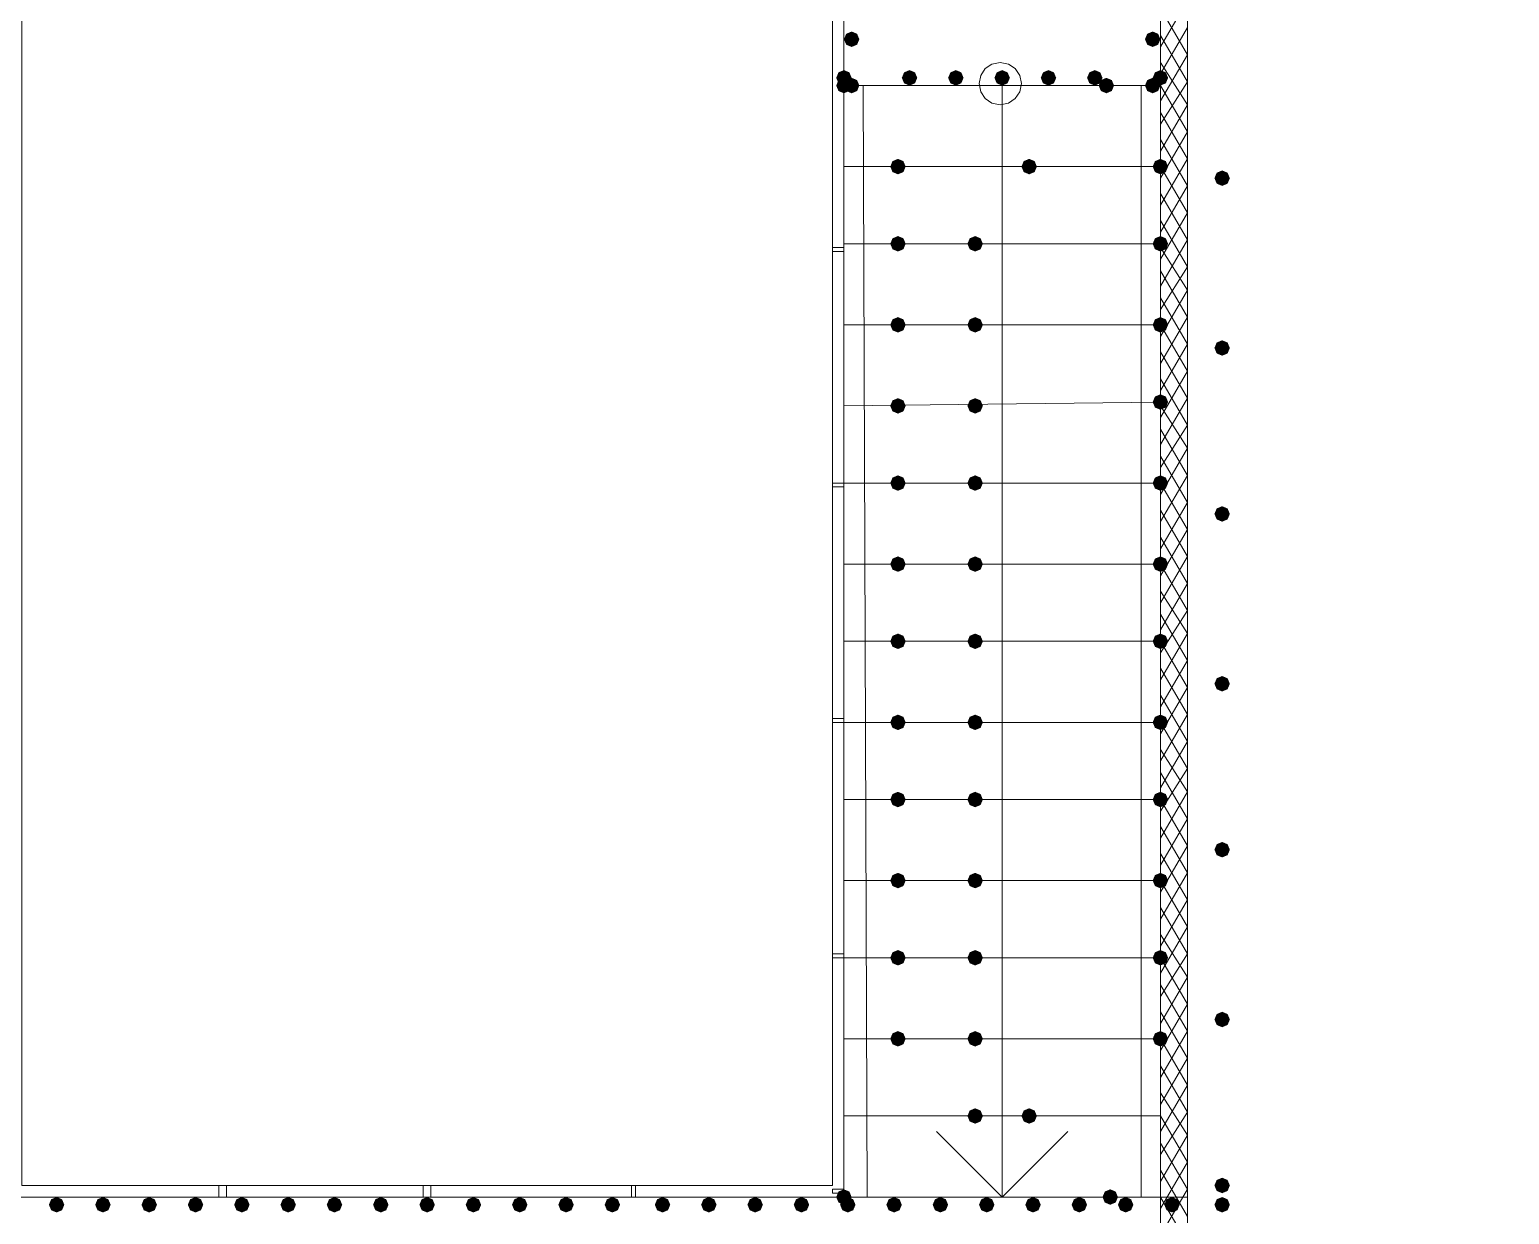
# Model space of a CAD drawing. Header units: millimetres. Extents: x 0 to 420, y 0 to 297.
# Drawn here: x 247.57 to 263.8, y 191.03 to 204.03 of the extents above; entities that cross this region are included whole.
import ezdxf

# ---------------------------------------------------------------- set-up
doc = ezdxf.new("R2010")
doc.units = ezdxf.units.MM

msp = doc.modelspace()

# ---------------------------------------------------------------- hatches: boundary and pattern name
for color, points in [(7, [(256.667, 203.919667), (256.642129, 203.859871), (256.582333, 203.835), (256.522538, 203.859871), (256.497667, 203.919667), (256.522537, 203.979462), (256.582333, 204.004333), (256.642129, 203.979463)]), (7, [(259.969, 203.919667), (259.944129, 203.859871), (259.884333, 203.835), (259.824538, 203.859871), (259.799667, 203.919667), (259.824537, 203.979462), (259.884333, 204.004333), (259.944129, 203.979463)]), (7, [(256.582333, 203.496333), (256.557462, 203.436537), (256.497667, 203.411667), (256.437871, 203.436537), (256.413, 203.496333), (256.437871, 203.556129), (256.497667, 203.581), (256.557462, 203.556129)]), (7, [(257.302, 203.496333), (257.277129, 203.436537), (257.217333, 203.411667), (257.157537, 203.436537), (257.132667, 203.496333), (257.157537, 203.556129), (257.217333, 203.581), (257.277129, 203.556129)]), (7, [(257.81, 203.496333), (257.785129, 203.436537), (257.725333, 203.411667), (257.665538, 203.436537), (257.640667, 203.496333), (257.665537, 203.556129), (257.725333, 203.581), (257.785129, 203.556129)]), (7, [(258.318, 203.496333), (258.293129, 203.436537), (258.233333, 203.411667), (258.173537, 203.436537), (258.148667, 203.496333), (258.173537, 203.556129), (258.233333, 203.581), (258.293129, 203.556129)]), (7, [(258.826, 203.496333), (258.801129, 203.436537), (258.741333, 203.411667), (258.681537, 203.436537), (258.656667, 203.496333), (258.681537, 203.556129), (258.741333, 203.581), (258.801129, 203.556129)]), (7, [(259.334, 203.496333), (259.309129, 203.436537), (259.249333, 203.411667), (259.189538, 203.436537), (259.164667, 203.496333), (259.189537, 203.556129), (259.249333, 203.581), (259.309129, 203.556129)]), (7, [(260.053667, 203.496333), (260.028796, 203.436537), (259.969, 203.411667), (259.909204, 203.436537), (259.884333, 203.496333), (259.909204, 203.556129), (259.969, 203.581), (260.028796, 203.556129)]), (254, [(256.582333, 203.411667), (256.557462, 203.351871), (256.497667, 203.327), (256.437871, 203.351871), (256.413, 203.411667), (256.437871, 203.471462), (256.497667, 203.496333), (256.557462, 203.471463)]), (254, [(256.582333, 203.411667), (256.557462, 203.351871), (256.497667, 203.327), (256.437871, 203.351871), (256.413, 203.411667), (256.437871, 203.471462), (256.497667, 203.496333), (256.557462, 203.471463)]), (7, [(256.667, 203.411667), (256.642129, 203.351871), (256.582333, 203.327), (256.522538, 203.351871), (256.497667, 203.411667), (256.522537, 203.471462), (256.582333, 203.496333), (256.642129, 203.471463)]), (254, [(259.461, 203.411667), (259.436129, 203.351871), (259.376333, 203.327), (259.316537, 203.351871), (259.291667, 203.411667), (259.316537, 203.471462), (259.376333, 203.496333), (259.436129, 203.471463)]), (7, [(259.969, 203.411667), (259.944129, 203.351871), (259.884333, 203.327), (259.824538, 203.351871), (259.799667, 203.411667), (259.824537, 203.471462), (259.884333, 203.496333), (259.944129, 203.471463)]), (254, [(257.175, 202.522667), (257.150129, 202.462871), (257.090333, 202.438), (257.030538, 202.462871), (257.005667, 202.522667), (257.030537, 202.582462), (257.090333, 202.607333), (257.150129, 202.582463)]), (254, [(258.614333, 202.522667), (258.589462, 202.462871), (258.529667, 202.438), (258.469871, 202.462871), (258.445, 202.522667), (258.469871, 202.582462), (258.529667, 202.607333), (258.589462, 202.582463)]), (254, [(260.053667, 202.522667), (260.028796, 202.462871), (259.969, 202.438), (259.909204, 202.462871), (259.884333, 202.522667), (259.909204, 202.582462), (259.969, 202.607333), (260.028796, 202.582463)]), (254, [(260.053667, 202.522667), (260.028796, 202.462871), (259.969, 202.438), (259.909204, 202.462871), (259.884333, 202.522667), (259.909204, 202.582462), (259.969, 202.607333), (260.028796, 202.582463)]), (7, [(260.731, 202.395667), (260.706129, 202.335871), (260.646333, 202.311), (260.586538, 202.335871), (260.561667, 202.395667), (260.586537, 202.455462), (260.646333, 202.480333), (260.706129, 202.455463)]), (254, [(257.175, 201.676), (257.150129, 201.616204), (257.090333, 201.591333), (257.030538, 201.616204), (257.005667, 201.676), (257.030537, 201.735796), (257.090333, 201.760667), (257.150129, 201.735796)]), (254, [(258.021667, 201.676), (257.996796, 201.616204), (257.937, 201.591333), (257.877204, 201.616204), (257.852333, 201.676), (257.877204, 201.735796), (257.937, 201.760667), (257.996796, 201.735796)]), (254, [(260.053667, 201.676), (260.028796, 201.616204), (259.969, 201.591333), (259.909204, 201.616204), (259.884333, 201.676), (259.909204, 201.735796), (259.969, 201.760667), (260.028796, 201.735796)]), (254, [(257.175, 200.787), (257.150129, 200.727204), (257.090333, 200.702333), (257.030538, 200.727204), (257.005667, 200.787), (257.030537, 200.846796), (257.090333, 200.871667), (257.150129, 200.846796)]), (254, [(258.021667, 200.787), (257.996796, 200.727204), (257.937, 200.702333), (257.877204, 200.727204), (257.852333, 200.787), (257.877204, 200.846796), (257.937, 200.871667), (257.996796, 200.846796)]), (254, [(260.053667, 200.787), (260.028796, 200.727204), (259.969, 200.702333), (259.909204, 200.727204), (259.884333, 200.787), (259.909204, 200.846796), (259.969, 200.871667), (260.028796, 200.846796)]), (7, [(260.731, 200.533), (260.706129, 200.473204), (260.646333, 200.448333), (260.586538, 200.473204), (260.561667, 200.533), (260.586537, 200.592796), (260.646333, 200.617667), (260.706129, 200.592796)]), (254, [(257.175, 199.898), (257.150129, 199.838204), (257.090333, 199.813333), (257.030538, 199.838204), (257.005667, 199.898), (257.030537, 199.957796), (257.090333, 199.982667), (257.150129, 199.957796)]), (254, [(258.021667, 199.898), (257.996796, 199.838204), (257.937, 199.813333), (257.877204, 199.838204), (257.852333, 199.898), (257.877204, 199.957796), (257.937, 199.982667), (257.996796, 199.957796)]), (254, [(260.053667, 199.940333), (260.028796, 199.880537), (259.969, 199.855667), (259.909204, 199.880537), (259.884333, 199.940333), (259.909204, 200.000129), (259.969, 200.025), (260.028796, 200.000129)]), (254, [(260.053667, 199.940333), (260.028796, 199.880537), (259.969, 199.855667), (259.909204, 199.880537), (259.884333, 199.940333), (259.909204, 200.000129), (259.969, 200.025), (260.028796, 200.000129)]), (254, [(257.175, 199.051333), (257.150129, 198.991537), (257.090333, 198.966667), (257.030538, 198.991537), (257.005667, 199.051333), (257.030537, 199.111129), (257.090333, 199.136), (257.150129, 199.111129)]), (254, [(258.021667, 199.051333), (257.996796, 198.991537), (257.937, 198.966667), (257.877204, 198.991537), (257.852333, 199.051333), (257.877204, 199.111129), (257.937, 199.136), (257.996796, 199.111129)]), (254, [(260.053667, 199.051333), (260.028796, 198.991537), (259.969, 198.966667), (259.909204, 198.991537), (259.884333, 199.051333), (259.909204, 199.111129), (259.969, 199.136), (260.028796, 199.111129)]), (7, [(260.731, 198.712667), (260.706129, 198.652871), (260.646333, 198.628), (260.586538, 198.652871), (260.561667, 198.712667), (260.586537, 198.772462), (260.646333, 198.797333), (260.706129, 198.772463)]), (254, [(257.175, 198.162333), (257.150129, 198.102537), (257.090333, 198.077667), (257.030538, 198.102537), (257.005667, 198.162333), (257.030537, 198.222129), (257.090333, 198.247), (257.150129, 198.222129)]), (254, [(258.021667, 198.162333), (257.996796, 198.102537), (257.937, 198.077667), (257.877204, 198.102537), (257.852333, 198.162333), (257.877204, 198.222129), (257.937, 198.247), (257.996796, 198.222129)]), (254, [(260.053667, 198.162333), (260.028796, 198.102537), (259.969, 198.077667), (259.909204, 198.102537), (259.884333, 198.162333), (259.909204, 198.222129), (259.969, 198.247), (260.028796, 198.222129)]), (254, [(260.053667, 198.162333), (260.028796, 198.102537), (259.969, 198.077667), (259.909204, 198.102537), (259.884333, 198.162333), (259.909204, 198.222129), (259.969, 198.247), (260.028796, 198.222129)]), (254, [(257.175, 197.315667), (257.150129, 197.255871), (257.090333, 197.231), (257.030538, 197.255871), (257.005667, 197.315667), (257.030537, 197.375462), (257.090333, 197.400333), (257.150129, 197.375463)]), (254, [(258.021667, 197.315667), (257.996796, 197.255871), (257.937, 197.231), (257.877204, 197.255871), (257.852333, 197.315667), (257.877204, 197.375462), (257.937, 197.400333), (257.996796, 197.375463)]), (254, [(260.053667, 197.315667), (260.028796, 197.255871), (259.969, 197.231), (259.909204, 197.255871), (259.884333, 197.315667), (259.909204, 197.375462), (259.969, 197.400333), (260.028796, 197.375463)]), (7, [(260.731, 196.85), (260.706129, 196.790204), (260.646333, 196.765333), (260.586538, 196.790204), (260.561667, 196.85), (260.586537, 196.909796), (260.646333, 196.934667), (260.706129, 196.909796)]), (254, [(257.175, 196.426667), (257.150129, 196.366871), (257.090333, 196.342), (257.030538, 196.366871), (257.005667, 196.426667), (257.030537, 196.486462), (257.090333, 196.511333), (257.150129, 196.486463)]), (254, [(258.021667, 196.426667), (257.996796, 196.366871), (257.937, 196.342), (257.877204, 196.366871), (257.852333, 196.426667), (257.877204, 196.486462), (257.937, 196.511333), (257.996796, 196.486463)]), (254, [(260.053667, 196.426667), (260.028796, 196.366871), (259.969, 196.342), (259.909204, 196.366871), (259.884333, 196.426667), (259.909204, 196.486462), (259.969, 196.511333), (260.028796, 196.486463)]), (254, [(257.175, 195.58), (257.150129, 195.520204), (257.090333, 195.495333), (257.030538, 195.520204), (257.005667, 195.58), (257.030537, 195.639796), (257.090333, 195.664667), (257.150129, 195.639796)]), (254, [(258.021667, 195.58), (257.996796, 195.520204), (257.937, 195.495333), (257.877204, 195.520204), (257.852333, 195.58), (257.877204, 195.639796), (257.937, 195.664667), (257.996796, 195.639796)]), (254, [(260.053667, 195.58), (260.028796, 195.520204), (259.969, 195.495333), (259.909204, 195.520204), (259.884333, 195.58), (259.909204, 195.639796), (259.969, 195.664667), (260.028796, 195.639796)]), (7, [(260.731, 195.029667), (260.706129, 194.969871), (260.646333, 194.945), (260.586538, 194.969871), (260.561667, 195.029667), (260.586537, 195.089462), (260.646333, 195.114333), (260.706129, 195.089463)]), (254, [(257.175, 194.691), (257.150129, 194.631204), (257.090333, 194.606333), (257.030538, 194.631204), (257.005667, 194.691), (257.030537, 194.750796), (257.090333, 194.775667), (257.150129, 194.750796)]), (254, [(258.021667, 194.691), (257.996796, 194.631204), (257.937, 194.606333), (257.877204, 194.631204), (257.852333, 194.691), (257.877204, 194.750796), (257.937, 194.775667), (257.996796, 194.750796)]), (254, [(260.053667, 194.691), (260.028796, 194.631204), (259.969, 194.606333), (259.909204, 194.631204), (259.884333, 194.691), (259.909204, 194.750796), (259.969, 194.775667), (260.028796, 194.750796)]), (254, [(257.175, 193.844333), (257.150129, 193.784538), (257.090333, 193.759667), (257.030538, 193.784538), (257.005667, 193.844333), (257.030537, 193.904129), (257.090333, 193.929), (257.150129, 193.904129)]), (254, [(258.021667, 193.844333), (257.996796, 193.784538), (257.937, 193.759667), (257.877204, 193.784538), (257.852333, 193.844333), (257.877204, 193.904129), (257.937, 193.929), (257.996796, 193.904129)]), (254, [(260.053667, 193.844333), (260.028796, 193.784538), (259.969, 193.759667), (259.909204, 193.784538), (259.884333, 193.844333), (259.909204, 193.904129), (259.969, 193.929), (260.028796, 193.904129)]), (254, [(260.053667, 193.844333), (260.028796, 193.784538), (259.969, 193.759667), (259.909204, 193.784538), (259.884333, 193.844333), (259.909204, 193.904129), (259.969, 193.929), (260.028796, 193.904129)]), (7, [(260.731, 193.167), (260.706129, 193.107204), (260.646333, 193.082333), (260.586538, 193.107204), (260.561667, 193.167), (260.586537, 193.226796), (260.646333, 193.251667), (260.706129, 193.226796)]), (254, [(257.175, 192.955333), (257.150129, 192.895537), (257.090333, 192.870667), (257.030538, 192.895537), (257.005667, 192.955333), (257.030537, 193.015129), (257.090333, 193.04), (257.150129, 193.015129)]), (254, [(258.021667, 192.955333), (257.996796, 192.895537), (257.937, 192.870667), (257.877204, 192.895537), (257.852333, 192.955333), (257.877204, 193.015129), (257.937, 193.04), (257.996796, 193.015129)]), (254, [(260.053667, 192.955333), (260.028796, 192.895537), (259.969, 192.870667), (259.909204, 192.895537), (259.884333, 192.955333), (259.909204, 193.015129), (259.969, 193.04), (260.028796, 193.015129)]), (254, [(258.021667, 192.108667), (257.996796, 192.048871), (257.937, 192.024), (257.877204, 192.048871), (257.852333, 192.108667), (257.877204, 192.168462), (257.937, 192.193333), (257.996796, 192.168463)]), (254, [(258.614333, 192.108667), (258.589462, 192.048871), (258.529667, 192.024), (258.469871, 192.048871), (258.445, 192.108667), (258.469871, 192.168462), (258.529667, 192.193333), (258.589462, 192.168463)]), (7, [(260.731, 191.346667), (260.706129, 191.286871), (260.646333, 191.262), (260.586538, 191.286871), (260.561667, 191.346667), (260.586537, 191.406462), (260.646333, 191.431333), (260.706129, 191.406463)]), (7, [(247.946333, 191.135), (247.921462, 191.075204), (247.861667, 191.050333), (247.801871, 191.075204), (247.777, 191.135), (247.801871, 191.194796), (247.861667, 191.219667), (247.921462, 191.194796)]), (7, [(248.454333, 191.135), (248.429463, 191.075204), (248.369667, 191.050333), (248.309871, 191.075204), (248.285, 191.135), (248.309871, 191.194796), (248.369667, 191.219667), (248.429462, 191.194796)]), (7, [(248.962333, 191.135), (248.937462, 191.075204), (248.877667, 191.050333), (248.817871, 191.075204), (248.793, 191.135), (248.817871, 191.194796), (248.877667, 191.219667), (248.937462, 191.194796)]), (7, [(249.470333, 191.135), (249.445462, 191.075204), (249.385667, 191.050333), (249.325871, 191.075204), (249.301, 191.135), (249.325871, 191.194796), (249.385667, 191.219667), (249.445462, 191.194796)]), (7, [(249.978333, 191.135), (249.953463, 191.075204), (249.893667, 191.050333), (249.833871, 191.075204), (249.809, 191.135), (249.833871, 191.194796), (249.893667, 191.219667), (249.953462, 191.194796)]), (7, [(250.486333, 191.135), (250.461462, 191.075204), (250.401667, 191.050333), (250.341871, 191.075204), (250.317, 191.135), (250.341871, 191.194796), (250.401667, 191.219667), (250.461462, 191.194796)]), (7, [(250.994333, 191.135), (250.969462, 191.075204), (250.909667, 191.050333), (250.849871, 191.075204), (250.825, 191.135), (250.849871, 191.194796), (250.909667, 191.219667), (250.969462, 191.194796)]), (7, [(251.502333, 191.135), (251.477463, 191.075204), (251.417667, 191.050333), (251.357871, 191.075204), (251.333, 191.135), (251.357871, 191.194796), (251.417667, 191.219667), (251.477462, 191.194796)]), (7, [(252.010333, 191.135), (251.985462, 191.075204), (251.925667, 191.050333), (251.865871, 191.075204), (251.841, 191.135), (251.865871, 191.194796), (251.925667, 191.219667), (251.985462, 191.194796)]), (7, [(252.518333, 191.135), (252.493462, 191.075204), (252.433667, 191.050333), (252.373871, 191.075204), (252.349, 191.135), (252.373871, 191.194796), (252.433667, 191.219667), (252.493462, 191.194796)]), (7, [(253.026333, 191.135), (253.001462, 191.075204), (252.941667, 191.050333), (252.881871, 191.075204), (252.857, 191.135), (252.881871, 191.194796), (252.941667, 191.219667), (253.001462, 191.194796)]), (7, [(253.534333, 191.135), (253.509462, 191.075204), (253.449667, 191.050333), (253.389871, 191.075204), (253.365, 191.135), (253.389871, 191.194796), (253.449667, 191.219667), (253.509462, 191.194796)]), (7, [(254.042333, 191.135), (254.017462, 191.075204), (253.957667, 191.050333), (253.897871, 191.075204), (253.873, 191.135), (253.897871, 191.194796), (253.957667, 191.219667), (254.017462, 191.194796)]), (7, [(254.592667, 191.135), (254.567796, 191.075204), (254.508, 191.050333), (254.448204, 191.075204), (254.423333, 191.135), (254.448204, 191.194796), (254.508, 191.219667), (254.567796, 191.194796)]), (7, [(255.100667, 191.135), (255.075796, 191.075204), (255.016, 191.050333), (254.956204, 191.075204), (254.931333, 191.135), (254.956204, 191.194796), (255.016, 191.219667), (255.075796, 191.194796)]), (7, [(255.608667, 191.135), (255.583796, 191.075204), (255.524, 191.050333), (255.464204, 191.075204), (255.439333, 191.135), (255.464204, 191.194796), (255.524, 191.219667), (255.583796, 191.194796)]), (7, [(256.116667, 191.135), (256.091796, 191.075204), (256.032, 191.050333), (255.972204, 191.075204), (255.947333, 191.135), (255.972204, 191.194796), (256.032, 191.219667), (256.091796, 191.194796)]), (254, [(256.582333, 191.219667), (256.557462, 191.159871), (256.497667, 191.135), (256.437871, 191.159871), (256.413, 191.219667), (256.437871, 191.279462), (256.497667, 191.304333), (256.557462, 191.279463)]), (254, [(256.582333, 191.219667), (256.557462, 191.159871), (256.497667, 191.135), (256.437871, 191.159871), (256.413, 191.219667), (256.437871, 191.279462), (256.497667, 191.304333), (256.557462, 191.279463)]), (7, [(256.624667, 191.135), (256.599796, 191.075204), (256.54, 191.050333), (256.480204, 191.075204), (256.455333, 191.135), (256.480204, 191.194796), (256.54, 191.219667), (256.599796, 191.194796)]), (7, [(257.132667, 191.135), (257.107796, 191.075204), (257.048, 191.050333), (256.988204, 191.075204), (256.963333, 191.135), (256.988204, 191.194796), (257.048, 191.219667), (257.107796, 191.194796)]), (7, [(257.640667, 191.135), (257.615796, 191.075204), (257.556, 191.050333), (257.496204, 191.075204), (257.471333, 191.135), (257.496204, 191.194796), (257.556, 191.219667), (257.615796, 191.194796)]), (7, [(258.148667, 191.135), (258.123796, 191.075204), (258.064, 191.050333), (258.004204, 191.075204), (257.979333, 191.135), (258.004204, 191.194796), (258.064, 191.219667), (258.123796, 191.194796)]), (7, [(258.656667, 191.135), (258.631796, 191.075204), (258.572, 191.050333), (258.512204, 191.075204), (258.487333, 191.135), (258.512204, 191.194796), (258.572, 191.219667), (258.631796, 191.194796)]), (7, [(259.164667, 191.135), (259.139796, 191.075204), (259.08, 191.050333), (259.020204, 191.075204), (258.995333, 191.135), (259.020204, 191.194796), (259.08, 191.219667), (259.139796, 191.194796)]), (254, [(259.503333, 191.219667), (259.478462, 191.159871), (259.418667, 191.135), (259.358871, 191.159871), (259.334, 191.219667), (259.358871, 191.279462), (259.418667, 191.304333), (259.478462, 191.279463)]), (7, [(259.672667, 191.135), (259.647796, 191.075204), (259.588, 191.050333), (259.528204, 191.075204), (259.503333, 191.135), (259.528204, 191.194796), (259.588, 191.219667), (259.647796, 191.194796)]), (7, [(260.180667, 191.135), (260.155796, 191.075204), (260.096, 191.050333), (260.036204, 191.075204), (260.011333, 191.135), (260.036204, 191.194796), (260.096, 191.219667), (260.155796, 191.194796)]), (7, [(260.731, 191.135), (260.706129, 191.075204), (260.646333, 191.050333), (260.586538, 191.075204), (260.561667, 191.135), (260.586537, 191.194796), (260.646333, 191.219667), (260.706129, 191.194796)])]:
    msp.add_hatch(color=color).paths.add_polyline_path(points, flags=0)

# ---------------------------------------------------------------- linework, layer by layer
at = {"color": 7, "lineweight": 0}
for points in [[(394.335, 222.25), (260.265333, 222.25), (260.265333, 191.219667), (243.586, 191.219667), (243.586, 222.25), (109.516333, 222.25), (109.516333, 105.579333), (243.586, 105.579333), (243.586, 136.609667), (260.265333, 136.609667), (260.265333, 105.579333), (394.335, 105.579333)], [(243.586, 221.869), (243.586, 191.219667), (260.265333, 191.219667), (260.265333, 221.869), (393.954, 221.869), (393.954, 105.918), (260.265333, 105.918), (260.265333, 136.609667), (243.586, 136.609667), (243.586, 105.918), (109.897333, 105.918), (109.897333, 221.869)], [(247.353667, 206.840667), (247.353667, 214.672333), (247.480667, 214.672333), (247.480667, 206.840667), (247.480667, 214.672333), (247.353667, 214.672333), (247.353667, 206.840667), (247.353667, 204.216), (247.353667, 191.219667), (256.497667, 191.219667), (256.497667, 204.216), (256.497667, 206.840667), (256.497667, 214.672333), (256.370667, 214.672333), (256.370667, 206.840667), (256.370667, 204.216), (256.370667, 191.346667), (247.480667, 191.346667), (247.480667, 204.216), (247.480667, 206.840667), (247.480667, 214.672333), (247.353667, 214.672333)], [(259.969, 203.411667), (256.497667, 203.411667), (256.497667, 205.994), (259.969, 205.994)], [(256.709333, 203.411667), (256.751667, 191.219667), (256.497667, 191.219667), (256.497667, 203.411667)], [(259.969, 202.522667), (256.497667, 202.522667), (256.497667, 203.411667), (259.969, 203.411667)], [(259.969, 203.411667), (259.969, 191.219667), (259.757333, 191.219667), (259.757333, 203.411667)], [(259.969, 201.676), (256.497667, 201.676), (256.497667, 202.522667), (259.969, 202.522667)], [(256.497667, 201.633667), (256.370667, 201.633667), (256.370667, 201.591333), (256.497667, 201.591333)], [(259.969, 200.787), (256.497667, 200.787), (256.497667, 201.676), (259.969, 201.676)], [(259.969, 199.940333), (256.497667, 199.898), (256.497667, 200.787), (259.969, 200.787)], [(259.969, 199.051333), (256.497667, 199.051333), (256.497667, 199.898), (259.969, 199.940333)], [(256.497667, 199.051333), (256.370667, 199.051333), (256.370667, 199.009), (256.497667, 199.009)], [(259.969, 198.162333), (256.497667, 198.162333), (256.497667, 199.051333), (259.969, 199.051333)], [(259.969, 197.315667), (256.497667, 197.315667), (256.497667, 198.162333), (259.969, 198.162333)], [(259.969, 196.426667), (256.497667, 196.426667), (256.497667, 197.315667), (259.969, 197.315667)], [(256.497667, 196.469), (256.370667, 196.469), (256.370667, 196.426667), (256.497667, 196.426667)], [(259.969, 195.58), (256.497667, 195.58), (256.497667, 196.426667), (259.969, 196.426667)], [(259.969, 194.691), (256.497667, 194.691), (256.497667, 195.58), (259.969, 195.58)], [(259.969, 193.844333), (256.497667, 193.844333), (256.497667, 194.691), (259.969, 194.691)], [(256.497667, 193.886667), (256.370667, 193.886667), (256.370667, 193.844333), (256.497667, 193.844333)], [(259.969, 192.955333), (256.497667, 192.955333), (256.497667, 193.844333), (259.969, 193.844333)], [(256.497667, 192.108667), (256.497667, 191.219667), (259.969, 191.219667), (259.969, 192.108667), (256.497667, 192.108667), (256.497667, 192.955333), (259.969, 192.955333), (259.969, 192.108667)], [(249.724333, 191.219667), (249.724333, 191.346667), (249.639667, 191.346667), (249.639667, 191.219667)], [(251.968, 191.219667), (251.968, 191.346667), (251.883333, 191.346667), (251.883333, 191.219667)], [(254.211667, 191.219667), (254.211667, 191.346667), (254.169333, 191.346667), (254.169333, 191.219667)], [(256.370667, 191.262), (256.413, 191.262), (256.455333, 191.262), (256.497667, 191.262), (256.497667, 191.304333), (256.455333, 191.304333), (256.413, 191.304333), (256.370667, 191.304333)]]:
    msp.add_lwpolyline(points, close=True, dxfattribs=at)
for points in [[(259.969, 222.25), (259.969, 187.748333)], [(260.265333, 187.748333), (260.265333, 222.25)], [(256.370667, 204.216), (256.370667, 191.346667)], [(256.370667, 204.216), (256.370667, 191.346667)], [(256.370667, 204.216), (256.370667, 191.346667)], [(256.370667, 204.216), (256.370667, 191.346667)], [(256.497667, 191.219667), (256.497667, 204.216)], [(256.497667, 191.219667), (256.497667, 204.216)], [(256.497667, 191.219667), (256.497667, 204.216)], [(256.497667, 191.219667), (256.497667, 204.216)], [(259.969, 203.835), (260.265333, 204.343)], [(260.265333, 203.750333), (259.969, 204.258333)], [(259.969, 203.538667), (260.265333, 204.046667)], [(260.265333, 203.454), (259.969, 203.962)], [(259.969, 203.242333), (260.265333, 203.750333)], [(258.445, 203.432876), (258.426681, 203.523512), (258.376775, 203.597515), (258.302762, 203.647397), (258.212124, 203.665667), (258.121488, 203.647342), (258.047485, 203.597425), (257.997603, 203.523411), (257.979333, 203.432791)], [(260.265333, 203.2), (259.969, 203.665667)], [(259.969, 203.411667), (256.497667, 203.411667)], [(258.233333, 203.411667), (258.233333, 202.522667), (258.233333, 192.108667), (258.233333, 191.219667), (257.513667, 191.939333)], [(257.979333, 203.432791), (257.997652, 203.342155), (258.047559, 203.268151), (258.121571, 203.21827), (258.212209, 203.2), (258.302845, 203.218325), (258.376849, 203.268241), (258.42673, 203.342256), (258.445, 203.432876)], [(259.969, 202.988333), (260.265333, 203.454)], [(260.265333, 202.903667), (259.969, 203.411667)], [(259.969, 202.692), (260.265333, 203.2)], [(260.265333, 202.607333), (259.969, 203.115333)], [(259.969, 202.395667), (260.265333, 202.903667)], [(260.265333, 202.311), (259.969, 202.819)], [(259.969, 202.099333), (260.265333, 202.607333)], [(260.265333, 202.014667), (259.969, 202.522667)], [(259.969, 201.676), (259.969, 202.522667)], [(259.969, 201.803), (260.265333, 202.311)], [(260.265333, 201.718333), (259.969, 202.226333)], [(259.969, 201.506667), (260.265333, 202.014667)], [(260.265333, 201.422), (259.969, 201.93)], [(259.969, 201.210333), (260.265333, 201.718333)], [(259.969, 200.787), (259.969, 201.676)], [(260.265333, 201.168), (259.969, 201.633667)], [(259.969, 200.956333), (260.265333, 201.422)], [(260.265333, 200.871667), (259.969, 201.379667)], [(259.969, 200.66), (260.265333, 201.168)], [(260.265333, 200.575333), (259.969, 201.083333)], [(259.969, 200.363667), (260.265333, 200.871667)], [(260.265333, 200.279), (259.969, 200.787)], [(259.969, 199.940333), (259.969, 200.787)], [(259.969, 200.067333), (260.265333, 200.575333)], [(260.265333, 199.982667), (259.969, 200.490667)], [(259.969, 199.771), (260.265333, 200.279)], [(260.265333, 199.686333), (259.969, 200.194333)], [(259.969, 199.474667), (260.265333, 199.982667)], [(259.969, 199.051333), (259.969, 199.940333)], [(260.265333, 199.432333), (259.969, 199.898)], [(259.969, 199.220667), (260.265333, 199.686333)], [(260.265333, 199.136), (259.969, 199.644)], [(259.969, 198.924333), (260.265333, 199.432333)], [(260.265333, 198.839667), (259.969, 199.347667)], [(259.969, 198.628), (260.265333, 199.136)], [(260.265333, 198.543333), (259.969, 199.051333)], [(259.969, 198.162333), (259.969, 199.051333)], [(259.969, 198.331667), (260.265333, 198.839667)], [(260.265333, 198.247), (259.969, 198.755)], [(259.969, 198.035333), (260.265333, 198.543333)], [(260.265333, 197.950667), (259.969, 198.458667)], [(259.969, 197.739), (260.265333, 198.247)], [(260.265333, 197.654333), (259.969, 198.162333)], [(259.969, 197.315667), (259.969, 198.162333)], [(259.969, 197.442667), (260.265333, 197.950667)], [(260.265333, 197.400333), (259.969, 197.866)], [(259.969, 197.188667), (260.265333, 197.654333)], [(260.265333, 197.104), (259.969, 197.612)], [(259.969, 196.892333), (260.265333, 197.400333)], [(260.265333, 196.807667), (259.969, 197.315667)], [(259.969, 196.426667), (259.969, 197.315667)], [(259.969, 196.596), (260.265333, 197.104)], [(260.265333, 196.511333), (259.969, 197.019333)], [(259.969, 196.299667), (260.265333, 196.807667)], [(260.265333, 196.215), (259.969, 196.723)], [(259.969, 196.003333), (260.265333, 196.511333)], [(260.265333, 195.918667), (259.969, 196.426667)], [(259.969, 195.58), (259.969, 196.426667)], [(259.969, 195.707), (260.265333, 196.215)], [(260.265333, 195.664667), (259.969, 196.130333)], [(259.969, 195.453), (260.265333, 195.918667)], [(260.265333, 195.368333), (259.969, 195.876333)], [(259.969, 195.156667), (260.265333, 195.664667)], [(260.265333, 195.072), (259.969, 195.58)], [(259.969, 194.691), (259.969, 195.58)], [(259.969, 194.860333), (260.265333, 195.368333)], [(260.265333, 194.775667), (259.969, 195.283667)], [(259.969, 194.564), (260.265333, 195.072)], [(260.265333, 194.479333), (259.969, 194.987333)], [(259.969, 194.267667), (260.265333, 194.775667)], [(260.265333, 194.183), (259.969, 194.691)], [(259.969, 193.844333), (259.969, 194.691)], [(259.969, 193.971333), (260.265333, 194.479333)], [(260.265333, 193.886667), (259.969, 194.394667)], [(259.969, 193.675), (260.265333, 194.183)], [(260.265333, 193.632667), (259.969, 194.098333)], [(259.969, 193.421), (260.265333, 193.886667)], [(260.265333, 193.336333), (259.969, 193.844333)], [(259.969, 192.955333), (259.969, 193.844333)], [(259.969, 193.124667), (260.265333, 193.632667)], [(260.265333, 193.04), (259.969, 193.548)], [(259.969, 192.828333), (260.265333, 193.336333)], [(260.265333, 192.743667), (259.969, 193.251667)], [(259.969, 192.532), (260.265333, 193.04)], [(260.265333, 192.447333), (259.969, 192.955333)], [(259.969, 192.108667), (259.969, 192.955333)], [(259.969, 192.235667), (260.265333, 192.743667)], [(260.265333, 192.151), (259.969, 192.659)], [(259.969, 191.939333), (260.265333, 192.447333)], [(260.265333, 191.897), (259.969, 192.362667)], [(256.497667, 192.108667), (256.497667, 191.219667)], [(259.969, 191.685333), (260.265333, 192.151)], [(260.265333, 191.600667), (259.969, 192.108667)], [(258.233333, 191.219667), (258.953, 191.939333)], [(259.969, 191.389), (260.265333, 191.897)], [(260.265333, 191.304333), (259.969, 191.812333)], [(259.969, 191.092667), (260.265333, 191.600667)], [(260.265333, 191.008), (259.969, 191.516)], [(247.353667, 191.219667), (256.497667, 191.219667)], [(247.353667, 191.219667), (256.497667, 191.219667)], [(247.353667, 191.219667), (256.497667, 191.219667)], [(247.353667, 191.219667), (256.497667, 191.219667)], [(256.370667, 191.346667), (247.480667, 191.346667)], [(256.370667, 191.346667), (247.480667, 191.346667)], [(256.370667, 191.346667), (247.480667, 191.346667)], [(256.370667, 191.346667), (247.480667, 191.346667)], [(259.969, 190.796333), (260.265333, 191.304333)], [(260.265333, 190.711667), (259.969, 191.219667)]]:
    msp.add_lwpolyline(points, dxfattribs=at)
at = {"color": 43, "lineweight": 0}
msp.add_lwpolyline([(277.876, 187.748333), (277.876, 222.25), (260.265333, 222.25), (260.265333, 187.748333)], close=True, dxfattribs=at)
at = {"color": 254, "lineweight": 0}
msp.add_lwpolyline([(243.586, 221.869), (109.897333, 221.869), (109.897333, 105.918), (243.586, 105.918), (243.586, 136.609667), (260.265333, 136.609667), (260.265333, 105.918), (393.954, 105.918), (393.954, 221.869), (260.265333, 221.869), (260.265333, 191.219667), (243.586, 191.219667)], close=True, dxfattribs=at)
at = {"color": 8, "lineweight": 0}
msp.add_lwpolyline([(239.268, 203.835), (239.268, 187.748333), (243.882333, 187.748333), (243.882333, 181.948667), (259.969, 181.948667), (259.969, 191.219667), (243.586, 191.219667), (243.586, 203.835)], close=True, dxfattribs=at)

doc.saveas('drawing.dxf')
